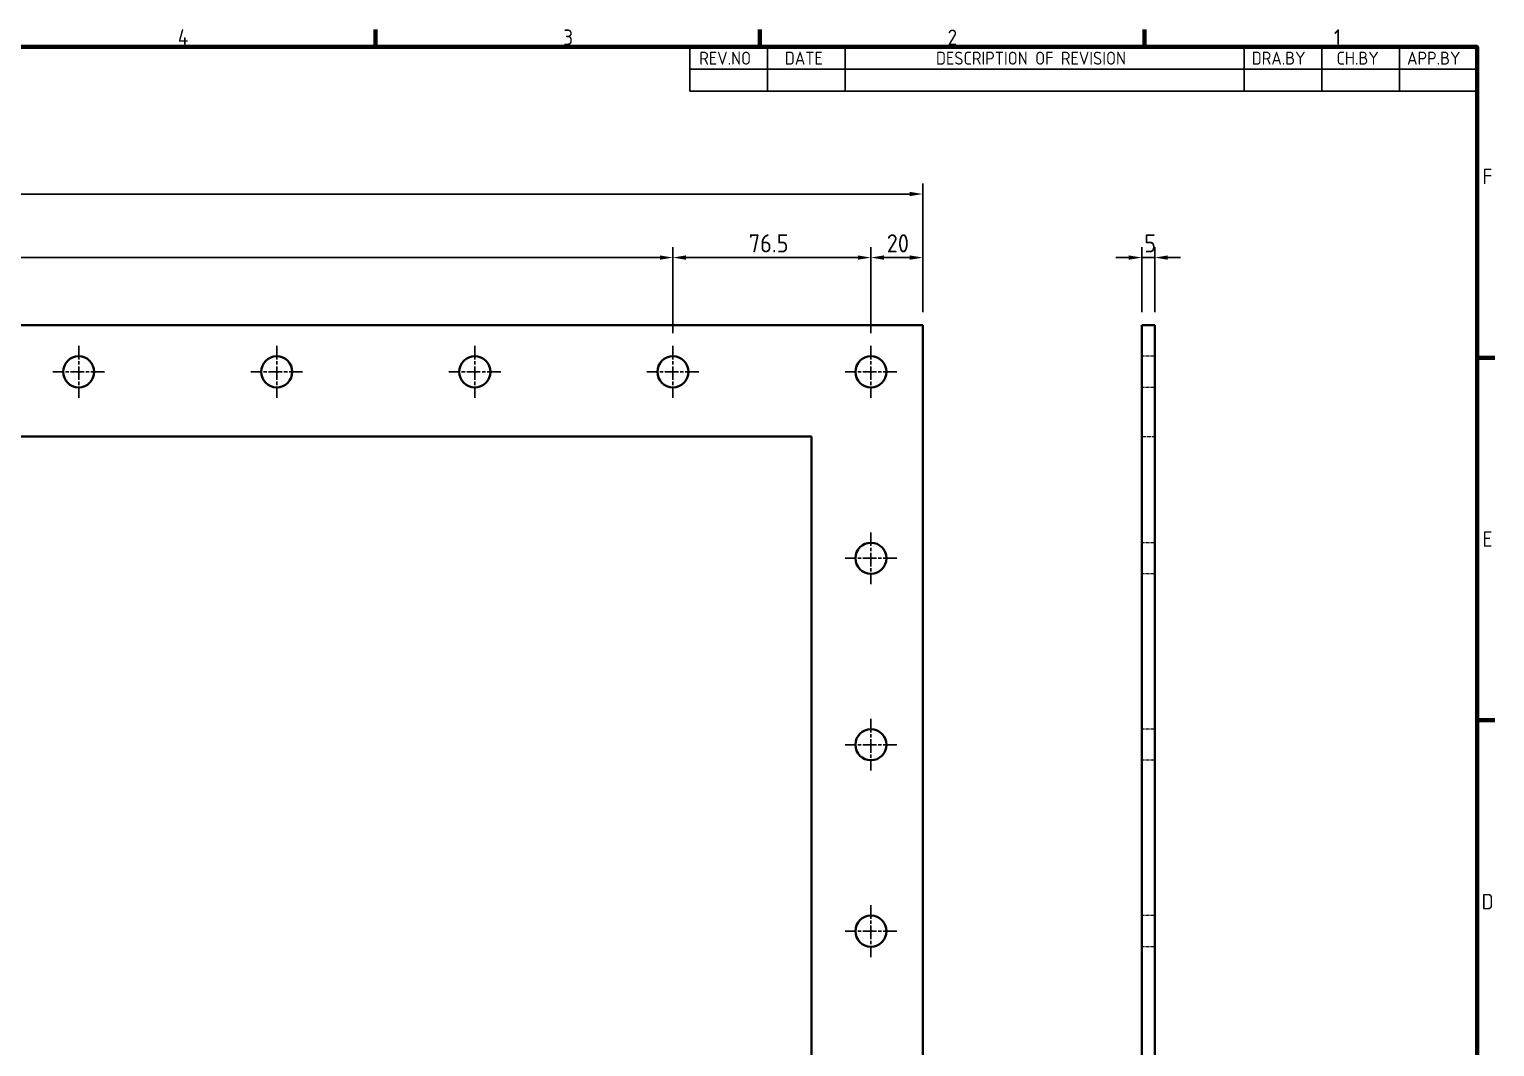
# Model space of a CAD drawing. Header units: millimetres. Extents: x 0 to 1188, y 0 to 840.
# Drawn here: x 609 to 1175, y 434 to 827 of the extents above; entities that cross this region are included whole.
import ezdxf

# ---------------------------------------------------------------- set-up
doc = ezdxf.new("R2010")
doc.units = ezdxf.units.MM
doc.header["$LTSCALE"] = 2
doc.linetypes.add('CHAIN', pattern=[0.35429999999999995, 0.2362, -0.0295, 0.0591, -0.0295])
doc.linetypes.add('DASHED', pattern=[0.2067, 0.1654, -0.0413])
doc.layers.get('0').update_dxf_attribs({"color": 3, "lineweight": 25})
for name, color, linetype, lineweight in [('가려진 것(ISO)', 2, 'DASHED', 18), ('가시적인 것(ISO)', 3, 'Continuous', 40), ('경계(ISO)', 7, 'Continuous', 70), ('기호(ISO)', 5, 'Continuous', 25), ('중심 표식(ISO)', 1, 'Continuous', 25), ('치수(ISO)', 7, 'Continuous', 25)]:
    doc.layers.add(name, color=color, linetype=linetype, lineweight=lineweight)
doc.styles.add('ISO Proportiona M2B', font='isocp.shx')
doc.styles.add('문자 텍스트_M2B', font='isocp.shx')
doc.styles.add('치수 텍스트_PSTEK_POSCO', font='isocp.shx')
doc.dimstyles.new('치수_PSTEK_POSCO', dxfattribs={"dimscale": 2, "dimtxt": 3.5, "dimasz": 2.5, "dimexe": 2, "dimexo": 2.5, "dimgap": 1, "dimtad": 1, "dimrnd": 1e-08, "dimdsep": 46, "dimtxsty": '치수 텍스트_PSTEK_POSCO', "dimcen": 0.09, "dimdle": 10, "dimclrd": 7, "dimclre": 7, "dimclrt": 2, "dimadec": 1, "dimazin": 2, "dimtfac": 1, "dimtmove": 0, "dimatfit": 3, "dimfxl": 0, "dimtolj": 1, "dimlwd": -1, "dimlwe": -1, "dimarcsym": 0})

# ---------------------------------------------------------------- blocks, each defined once
blk = doc.blocks.new('경계 Default Border')
at = {"layer": '경계(ISO)'}
for p, q in [((371.25, 410), (371.25, 413.4000015258789)), ((445.4999923706055, 410), (445.4999923706055, 413.4000015258789)), ((519.7499847412109, 410), (519.7499847412109, 413.4000015258789)), ((584.0000152587891, 350), (587.400016784668, 350)), ((584.0000152587891, 280), (587.400016784668, 280))]:
    blk.add_line(p, q, dxfattribs=at)
at = {"layer": '경계(ISO)', "flags": 128}
blk.add_lwpolyline([(10, 10), (10, 410), (584.0000152587891, 410), (584.0000152587891, 10), (10, 10)], dxfattribs=at)
at = {"layer": '경계(ISO)', "color": 2, "char_height": 3.00000011920929, "attachment_point": 7, "style": '문자 텍스트_M2B'}
for s, insert in [('4', (333.0984701308117, 410.4)), ('3', (407.5435395229536, 410.3713945155963)), ('2', (481.752739416884, 410.3713945155963)), ('1', (556.3610661041481, 410.4)), ('F', (585.0445395201642, 383.4999999403954)), ('E', (585.0445395201642, 313.4713944559917)), ('D', (584.8782702028949, 243.4713944559917))]:
    blk.add_mtext(s, dxfattribs=dict(at, insert=insert))
blk = doc.blocks.new('리비전 내역')
at = {"layer": '기호(ISO)'}
for p, q in [((432.0000152587891, 410), (584.0000152587891, 410)), ((432.0000152587891, 410), (432.0000152587891, 405.72)), ((447.0000152587891, 410), (447.0000152587891, 405.72)), ((462.0000152587891, 410), (462.0000152587891, 405.72)), ((539.0000152587891, 410), (539.0000152587891, 405.72)), ((554.0000152587891, 410), (554.0000152587891, 405.72)), ((569.0000152587891, 410), (569.0000152587891, 405.72)), ((584.0000152587891, 410), (584.0000152587891, 405.72)), ((432.0000152587891, 405.72), (584.0000152587891, 405.72)), ((432.0000152587891, 405.72), (432.0000152587891, 401.4400000000001)), ((447.0000152587891, 405.72), (447.0000152587891, 401.4400000000001)), ((462.0000152587891, 405.72), (462.0000152587891, 401.4400000000001)), ((539.0000152587891, 405.72), (539.0000152587891, 401.4400000000001)), ((554.0000152587891, 405.72), (554.0000152587891, 401.4400000000001)), ((569.0000152587891, 405.72), (569.0000152587891, 401.4400000000001)), ((584.0000152587891, 405.72), (584.0000152587891, 401.4400000000001)), ((432.0000152587891, 401.4400000000001), (584.0000152587891, 401.4400000000001))]:
    blk.add_line(p, q, dxfattribs=at)
at = {"layer": '기호(ISO)', "color": 2, "char_height": 2.5, "attachment_point": 7, "style": 'ISO Proportiona M2B'}
for s, insert in [('REV.NO', (433.7871316270198, 406.5831824209448)), ('DATE', (450.3142470316257, 406.5831824209448)), ('DESCRIPTION OF REVISION', (479.507035692152, 406.5831824209448)), ('DRA.BY', (540.4757492141094, 406.5831824209448)), ('CH.BY', (556.8643067674008, 406.5831824209448)), ('APP.BY', (570.4777492192294, 406.5831824209448))]:
    blk.add_mtext(s, dxfattribs=dict(at, insert=insert))
blk = doc.blocks.new('*D24')
at = {"layer": 'Defpoints', "color": 0, "transparency": 16777216}
for p in [(857.404073441934, 738.6613672460714), (245.404073441934, 704.5352212951769), (857.404073441934, 704.5352212951766)]:
    blk.add_point(p, dxfattribs=at)
at = {"layer": '치수(ISO)', "color": 7, "transparency": 16777216}
for p, q in [((245.404073441934, 709.5352212951769), (245.404073441934, 742.6613672460714)), ((857.404073441934, 709.5352212951766), (857.404073441934, 742.6613672460714)), ((250.404073441934, 738.6613672460714), (852.404073441934, 738.6613672460714))]:
    blk.add_line(p, q, dxfattribs=at)
for points in [[(250.404073441934, 739.4947005794048), (250.404073441934, 737.8280339127381), (245.404073441934, 738.6613672460714)], [(852.404073441934, 739.4947005794048), (852.404073441934, 737.8280339127381), (857.404073441934, 738.6613672460714)]]:
    blk.add_solid(points, dxfattribs=at)
at = {"layer": '치수(ISO)', "color": 2, "transparency": 16777216, "insert": (517.8638667490206, 744.1620562224495), "char_height": 7, "attachment_point": 4, "style": '치수 텍스트_PSTEK_POSCO'}
blk.add_mtext('\\A1;73.5*8=612', dxfattribs=at)
blk = doc.blocks.new('*D25')
at = {"layer": 'Defpoints', "color": 0, "transparency": 16777216}
for p in [(933.9040734419339, 738.6613672460714), (857.404073441934, 704.5352212951766), (933.9040734419339, 704.5352212951768)]:
    blk.add_point(p, dxfattribs=at)
at = {"layer": '치수(ISO)', "color": 7, "transparency": 16777216}
for p, q in [((857.404073441934, 709.5352212951766), (857.404073441934, 742.6613672460714)), ((933.9040734419339, 709.5352212951768), (933.9040734419339, 742.6613672460714)), ((862.404073441934, 738.6613672460714), (928.9040734419339, 738.6613672460714))]:
    blk.add_line(p, q, dxfattribs=at)
for points in [[(862.404073441934, 739.4947005794048), (862.404073441934, 737.8280339127381), (857.404073441934, 738.6613672460714)], [(928.9040734419339, 739.4947005794048), (928.9040734419339, 737.8280339127381), (933.9040734419339, 738.6613672460714)]]:
    blk.add_solid(points, dxfattribs=at)
at = {"layer": '치수(ISO)', "color": 2, "transparency": 16777216, "insert": (886.6790986951032, 744.1613672460714), "char_height": 7, "attachment_point": 4, "style": '치수 텍스트_PSTEK_POSCO'}
blk.add_mtext('\\A1;76.5', dxfattribs=at)
blk = doc.blocks.new('*D26')
at = {"layer": 'Defpoints', "color": 0, "transparency": 16777216}
for p in [(953.9040734419339, 738.6613672460716), (953.9040734419339, 712.5352212951766), (933.9040734419339, 704.5352212951768)]:
    blk.add_point(p, dxfattribs=at)
at = {"layer": '치수(ISO)', "color": 7, "transparency": 16777216}
for p, q in [((933.9040734419339, 709.5352212951768), (933.9040734419339, 742.6613672460716)), ((953.9040734419339, 717.5352212951766), (953.9040734419339, 742.6613672460716)), ((938.9040734419339, 738.6613672460716), (948.9040734419339, 738.6613672460716))]:
    blk.add_line(p, q, dxfattribs=at)
for points in [[(938.9040734419339, 739.4947005794049), (938.9040734419339, 737.8280339127382), (933.9040734419339, 738.6613672460716)], [(948.9040734419339, 739.4947005794049), (948.9040734419339, 737.8280339127382), (953.9040734419339, 738.6613672460716)]]:
    blk.add_solid(points, dxfattribs=at)
at = {"layer": '치수(ISO)', "color": 2, "transparency": 16777216, "insert": (939.9824395836662, 744.1620562224496), "char_height": 7, "attachment_point": 4, "style": '치수 텍스트_PSTEK_POSCO'}
blk.add_mtext('\\A1;20', dxfattribs=at)
blk = doc.blocks.new('*D33')
at = {"layer": 'Defpoints', "color": 0, "transparency": 16777216}
for p in [(148.9040734419339, 763.2148468949161), (148.9040734419339, 712.5352212951768), (953.9040734419339, 712.5352212951766)]:
    blk.add_point(p, dxfattribs=at)
at = {"layer": '치수(ISO)', "color": 7, "transparency": 16777216}
for p, q in [((148.9040734419339, 717.5352212951768), (148.9040734419339, 767.2148468949161)), ((953.9040734419339, 717.5352212951766), (953.9040734419339, 767.2148468949161)), ((948.9040734419339, 763.2148468949161), (153.9040734419339, 763.2148468949161))]:
    blk.add_line(p, q, dxfattribs=at)
for points in [[(153.9040734419339, 764.0481802282495), (153.9040734419339, 762.3815135615828), (148.9040734419339, 763.2148468949161)], [(948.9040734419339, 764.0481802282495), (948.9040734419339, 762.3815135615828), (953.9040734419339, 763.2148468949161)]]:
    blk.add_solid(points, dxfattribs=at)
at = {"layer": '치수(ISO)', "color": 2, "transparency": 16777216, "insert": (559.9590986951033, 768.7148468949161), "char_height": 7, "attachment_point": 4, "style": '치수 텍스트_PSTEK_POSCO'}
blk.add_mtext('\\A1;805', dxfattribs=at)
blk = doc.blocks.new('*D36')
at = {"layer": 'Defpoints', "color": 0, "transparency": 16777216}
for p in [(1043.493068128889, 738.661367246071), (1038.493068128889, 712.5352212951761), (1043.493068128889, 712.5352212951768)]:
    blk.add_point(p, dxfattribs=at)
at = {"layer": '치수(ISO)', "color": 7, "transparency": 16777216}
for p, q in [((1038.493068128889, 717.5352212951761), (1038.493068128889, 742.661367246071)), ((1043.493068128889, 717.5352212951768), (1043.493068128889, 742.661367246071)), ((1033.493068128889, 738.661367246071), (1028.493068128889, 738.661367246071)), ((1038.493068128889, 738.661367246071), (1043.493068128889, 738.661367246071)), ((1048.493068128889, 738.661367246071), (1053.493068128889, 738.661367246071))]:
    blk.add_line(p, q, dxfattribs=at)
for points in [[(1033.493068128889, 739.4947005794044), (1033.493068128889, 737.8280339127376), (1038.493068128889, 738.661367246071)], [(1048.493068128889, 739.4947005794044), (1048.493068128889, 737.8280339127376), (1043.493068128889, 738.661367246071)]]:
    blk.add_solid(points, dxfattribs=at)
at = {"layer": '치수(ISO)', "color": 2, "transparency": 16777216, "insert": (1039.448093382058, 744.161367246071), "char_height": 7, "attachment_point": 4, "style": '치수 텍스트_PSTEK_POSCO'}
blk.add_mtext('\\A1;5', dxfattribs=at)

msp = doc.modelspace()

# ---------------------------------------------------------------- linework, layer by layer
at = {"layer": '가려진 것(ISO)', "ltscale": 4.761641502380371}
for p, q in [((1043.493068128883, 700.5352212951767), (1038.493068128883, 700.5352212951767)), ((1043.493068128883, 688.5352212951767), (1038.493068128883, 688.5352212951767)), ((1038.493068128876, 669.5352212951766), (1043.493068128876, 669.5352212951766)), ((1043.493068128883, 628.5352212951767), (1038.493068128883, 628.5352212951767)), ((1043.493068128883, 616.5352212951767), (1038.493068128883, 616.5352212951767)), ((1043.493068128883, 556.5352212951767), (1038.493068128883, 556.5352212951767)), ((1043.493068128883, 544.5352212951767), (1038.493068128883, 544.5352212951767)), ((1043.493068128883, 484.5352212951767), (1038.493068128883, 484.5352212951767)), ((1043.493068128883, 472.5352212951767), (1038.493068128883, 472.5352212951767))]:
    msp.add_line(p, q, dxfattribs=at)
at = {"layer": '가시적인 것(ISO)'}
for p, q in [((953.9040734419339, 712.5352212951766), (148.9040734419339, 712.5352212951768)), ((953.9040734419339, 172.5352212951766), (953.9040734419339, 712.5352212951766)), ((1043.493068128889, 712.5352212951766), (1038.493068128889, 712.5352212951766)), ((1038.493068128888, 172.5352212951766), (1038.493068128889, 712.5352212951766)), ((1043.493068128888, 172.5352212951767), (1043.493068128889, 712.5352212951766)), ((191.904073441934, 669.5352212951768), (910.9040734419341, 669.5352212951766)), ((910.904073441934, 669.5352212951766), (910.9040734419339, 215.5352212951767))]:
    msp.add_line(p, q, dxfattribs=at)
for centre in [(627.904073441934, 694.5352212951768), (704.4040734419341, 694.5352212951768), (780.904073441934, 694.5352212951768), (857.404073441934, 694.5352212951766), (933.9040734419339, 694.5352212951768), (933.9040734419339, 622.5352212951768), (933.9040734419339, 550.5352212951767), (933.9040734419339, 478.5352212951767)]:
    msp.add_circle(centre, 6.000000000000001, dxfattribs=at)
at = {"layer": '중심 표식(ISO)', "linetype": 'CHAIN', "ltscale": 11.11197376251221}
for p, q in [((627.904073441934, 704.5352212951768), (627.904073441934, 684.5352212951768)), ((704.4040734419341, 704.5352212951768), (704.4040734419341, 684.5352212951768)), ((780.9040734419341, 704.5352212951768), (780.9040734419341, 684.5352212951768)), ((857.404073441934, 704.5352212951766), (857.404073441934, 684.5352212951766)), ((933.9040734419339, 704.5352212951768), (933.9040734419339, 684.5352212951768)), ((637.904073441934, 694.5352212951768), (617.904073441934, 694.5352212951768)), ((714.4040734419341, 694.5352212951768), (694.4040734419341, 694.5352212951768)), ((790.9040734419341, 694.5352212951768), (770.9040734419341, 694.5352212951768)), ((867.404073441934, 694.5352212951766), (847.404073441934, 694.5352212951766)), ((943.9040734419339, 694.5352212951768), (923.9040734419339, 694.5352212951768)), ((933.9040734419339, 632.5352212951768), (933.9040734419339, 612.5352212951768)), ((943.9040734419339, 622.5352212951768), (923.9040734419339, 622.5352212951768)), ((933.9040734419339, 560.5352212951767), (933.9040734419339, 540.5352212951767)), ((943.9040734419339, 550.5352212951767), (923.9040734419339, 550.5352212951767)), ((933.9040734419339, 488.5352212951767), (933.9040734419339, 468.5352212951767)), ((943.9040734419339, 478.5352212951767), (923.9040734419339, 478.5352212951767))]:
    msp.add_line(p, q, dxfattribs=at)

# ---------------------------------------------------------------- block references
at = {"xscale": 2, "yscale": 2, "zscale": 2}
msp.add_blockref('경계 Default Border', (0, 0), dxfattribs=at)
at = {"layer": '기호(ISO)', "xscale": 2, "yscale": 2, "zscale": 2}
msp.add_blockref('리비전 내역', (0, 0), dxfattribs=at)

# ---------------------------------------------------------------- dimensions: what is measured, and where the dimension line sits
at = {"layer": '치수(ISO)', "color": 7}
for base, p1, p2, picture, middle in [((148.9040734419339, 763.2148468949161), (953.9040734419339, 712.5352212951766), (148.9040734419339, 712.5352212951768), '*D33', (566.4040734419339, 763.2148468949161)), ((933.9040734419339, 738.6613672460714), (857.404073441934, 704.5352212951766), (933.9040734419339, 704.5352212951768), '*D25', (894.1740734419338, 738.6613672460714)), ((953.9040734419339, 738.6613672460716), (933.9040734419339, 704.5352212951768), (953.9040734419339, 712.5352212951766), '*D26', (943.9240734419338, 738.6613672460716))]:
    dim = msp.add_linear_dim(base=base, p1=p1, p2=p2, angle=180, dimstyle='치수_PSTEK_POSCO', override={"dimdec": 2, "dimtp": 0, "dimtm": -0, "dimtdec": 2, "dimtofl": 0, "dimatfit": 1}, dxfattribs=at)
    dim.commit()
    dim.dimension.update_dxf_attribs({"geometry": picture, "text_midpoint": middle, "dimtype": 160})
dim = msp.add_linear_dim(base=(857.404073441934, 738.6613672460714), p1=(245.404073441934, 704.5352212951769), p2=(857.404073441934, 704.5352212951766), angle=180, text='73.5*8=<>', dimstyle='치수_PSTEK_POSCO', override={"dimdec": 2, "dimtp": 0, "dimtm": -0, "dimtdec": 2, "dimtofl": 0, "dimatfit": 1}, dxfattribs=at)
dim.commit()
dim.dimension.update_dxf_attribs({"geometry": '*D24', "text_midpoint": (539.4240734419341, 738.6613672460714), "dimtype": 160})
dim = msp.add_linear_dim(base=(1043.493068128889, 738.661367246071), p1=(1038.493068128889, 712.5352212951761), p2=(1043.493068128889, 712.5352212951768), dimstyle='치수_PSTEK_POSCO', override={"dimdec": 2, "dimtp": 0, "dimtm": -0, "dimtdec": 2, "dimtofl": 1, "dimatfit": 1}, dxfattribs=at)
dim.commit()
dim.dimension.update_dxf_attribs({"geometry": '*D36', "text_midpoint": (1040.993068128889, 738.661367246071), "dimtype": 160})

doc.saveas('drawing.dxf')
